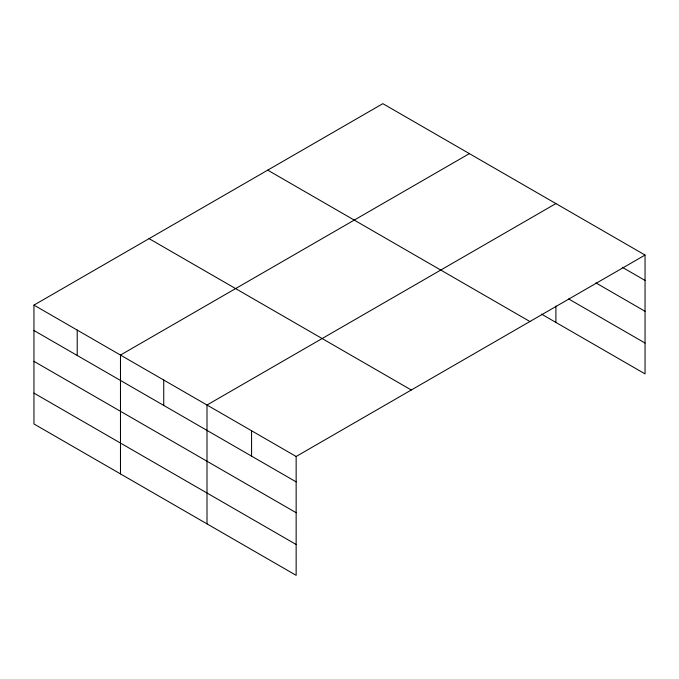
<?xml version="1.0" encoding="UTF-8"?>
<svg xmlns="http://www.w3.org/2000/svg" width="679" height="679" viewBox="0 0 679 679"><rect width="100%" height="100%" fill="white"/><g stroke="black" fill="none" stroke-linecap="round" stroke-linejoin="round"><path stroke-width="1.02" d="M645.05 255.049L382.854 103.666L33.95 305.109L33.95 423.951L296.146 575.334L296.146 456.483L645.05 255.049L645.05 373.891L541.477 314.097M469.376 153.624L120.48 355.058L120.48 473.908M555.906 203.581L207.002 405.015L207.002 523.857M622.312 267.305L645.05 280.435M595.924 282.914L645.05 311.279M568.637 298.938L645.05 343.056M267.713 170.14L529.917 321.523M149.083 238.635L411.287 390.009M33.95 305.109L296.146 456.483M33.95 330.495L296.146 481.869M33.95 361.338L296.146 512.713M33.95 393.107L296.146 544.49M555.906 305.974L555.906 322.423M251.578 430.749L251.578 456.135M163.741 380.036L163.741 405.422M77.211 330.087L77.211 355.473"/></g></svg>
